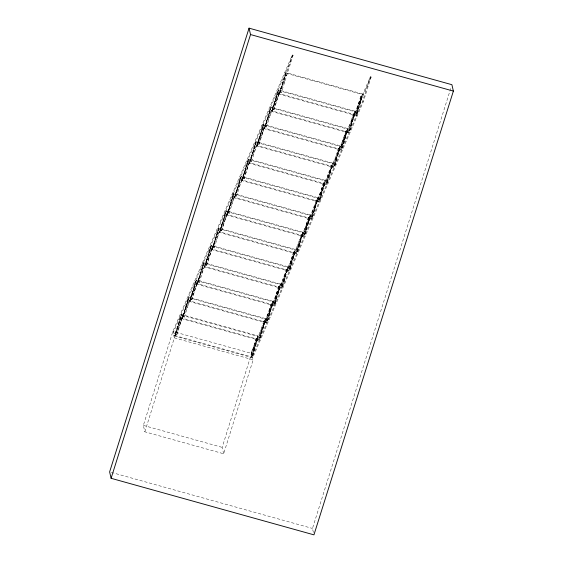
<?xml version="1.0" encoding="UTF-8"?>
<svg xmlns="http://www.w3.org/2000/svg" width="563" height="563" viewBox="0 0 563 563"><rect width="100%" height="100%" fill="white"/><g stroke="black" fill="none" stroke-linecap="round" stroke-linejoin="round"><path stroke-width="0.42" stroke-dasharray="2.81 2.11" d="M370.348 76.758L362.614 101.375L251.921 357.596L250.915 353.219L370.348 76.758L371.123 76.976L251.682 353.437L253.16 359.841L223.652 453.771L144.832 431.8L143.354 425.396L172.862 331.466L292.303 55.005L293.07 55.216L281.43 92.438L279.79 91.579L284.977 75.069L286.616 75.928L284.977 75.069M175.283 333.486L180.47 316.976L180.857 317.082L182.109 317.828L176.923 334.345L175.283 333.486L176.923 334.345M181.49 314.513L175.03 336.16L181.49 314.513L257.988 335.837L251.534 357.491L257.988 335.837M175.67 333.592L180.857 317.082M144.832 431.8L174.34 337.87L172.862 331.466L251.682 353.437M176.902 334.232L182.088 317.722M189.548 300.445L184.39 317.06L182.841 316.631L187.929 299.692L189.576 300.551L187.929 299.692M182.841 316.631L188.028 300.121M182.349 318.243L188.95 297.229L265.454 318.552L259.001 340.207L182.496 318.883L182.349 318.243L258.853 339.566L259.001 340.207M184.39 317.06L183.13 316.315L188.316 299.805M182.496 318.883L188.95 297.229M190.21 298.925L195.396 282.415L195.783 282.52L197.043 283.273L191.849 299.783L190.21 298.925L191.849 299.783M189.815 300.966L196.417 279.952L272.921 301.275L266.468 322.93L189.963 301.606L189.815 300.966L266.32 322.289L266.468 322.93M190.597 299.037L195.783 282.52M189.963 301.606L196.417 279.952M191.828 299.678L197.015 283.168M204.482 265.884L199.316 282.506L197.775 282.077L202.863 265.138L204.503 265.996L202.863 265.138M197.282 283.689L203.883 262.675L280.388 283.998L273.928 305.653L197.43 284.329L197.282 283.689L273.78 305.012L273.928 305.653M199.316 282.506L198.063 281.753L203.25 265.243M197.43 284.329L203.883 262.675M205.136 264.371L210.33 247.861L210.717 247.966L211.969 248.712L206.783 265.229L205.136 264.371L206.783 265.229M204.742 266.405L211.35 245.391L287.848 266.721L281.394 288.376L204.89 267.045L204.742 266.405L281.247 287.735L281.394 288.376M205.523 264.476L210.717 247.966M204.89 267.045L211.35 245.391M206.755 265.117L211.948 248.607M219.408 231.33L214.25 247.945L212.701 247.516L217.79 230.577L219.436 231.435L217.79 230.577M212.209 249.127L218.81 228.114L295.315 249.437L288.861 271.092L212.357 249.768L212.209 249.127L288.713 270.451L288.861 271.092M214.25 247.945L212.99 247.199L218.177 230.689M212.357 249.768L218.81 228.114M220.07 229.81L225.256 213.3L225.643 213.405L226.896 214.158L221.709 230.668L220.07 229.81L221.709 230.668M219.676 231.85L226.277 210.836L302.781 232.16L296.321 253.814L219.823 232.491L219.676 231.85L296.173 253.174L296.321 253.814M220.457 229.915L225.643 213.405M219.823 232.491L226.277 210.836M221.688 230.563L226.875 214.053M234.342 196.769L229.176 213.391L227.635 212.962L232.723 196.023L234.363 196.881L232.723 196.023M227.135 214.573L233.744 193.559L310.241 214.883L303.788 236.537L227.283 215.214L227.135 214.573L303.64 235.897L303.788 236.537M229.176 213.391L227.916 212.638L233.11 196.128M227.283 215.214L233.744 193.559M241.801 179.491L236.643 196.107L235.095 195.678L240.183 178.745L241.83 179.597L240.183 178.745M234.602 197.289L241.203 176.275L317.708 197.606L311.255 219.26L234.75 197.93L234.602 197.289L311.107 218.62L311.255 219.26M236.643 196.107L235.383 195.361L240.57 178.851M234.75 197.93L241.203 176.275M242.463 177.971L247.65 161.461L248.037 161.574L249.296 162.32L244.103 178.83L242.463 177.971L244.103 178.83M242.069 180.012L248.67 158.998L325.175 180.322L318.721 201.976L242.217 180.653L242.069 180.012L318.574 201.336L318.721 201.976M242.85 178.084L248.037 161.574M242.217 180.653L248.67 158.998M244.082 178.724L249.268 162.214M256.735 144.937L251.57 161.553L250.028 161.124L255.116 144.184L256.756 145.043L255.116 144.184M249.536 162.735L256.137 141.721L332.642 163.045L326.181 184.699L249.683 163.376L249.536 162.735L326.033 184.059L326.181 184.699M251.57 161.553L250.317 160.8L255.503 144.29M249.683 163.376L256.137 141.721M257.39 143.417L262.583 126.907L262.963 127.013L264.223 127.766L259.036 144.276L257.39 143.417L259.036 144.276M256.995 145.458L263.604 124.444L340.101 145.768L333.648 167.422L257.143 146.099L256.995 145.458L333.5 166.782L333.648 167.422M257.777 143.523L262.963 127.013M257.143 146.099L263.604 124.444M259.008 144.17L264.195 127.653M271.662 110.376L266.503 126.992L264.955 126.562L270.043 109.63L271.69 110.482L270.043 109.63M264.462 128.174L271.063 107.16L347.568 128.491L341.115 150.145L264.61 128.814L264.462 128.174L340.967 149.505L341.115 150.145M266.503 126.992L265.243 126.246L270.43 109.736M264.61 128.814L271.063 107.16M272.323 108.856L277.51 92.346L277.897 92.459L279.149 93.205L273.963 109.715L272.323 108.856L273.963 109.715M271.929 110.897L278.53 89.883L355.035 111.207L348.574 132.861L272.077 111.537L271.929 110.897L348.427 132.221L348.574 132.861M272.71 108.969L277.897 92.459M272.077 111.537L278.53 89.883M273.942 109.609L279.128 93.099M279.389 93.62L285.997 72.606L362.495 93.93L356.041 115.584L279.537 94.26L279.389 93.62L355.893 114.943L356.041 115.584M281.43 92.438L280.17 91.685L285.364 75.175M279.537 94.26L285.997 72.606M371.123 76.976L363.388 101.593L252.696 357.815L173.876 335.844L284.568 79.622L292.303 55.005M251.084 354.915L256.271 338.405L257.741 338.511L252.653 355.45L251.084 354.915L252.245 355.239L257.354 338.405M223.652 453.771L222.174 447.367L256.271 338.405M252.653 355.45L257.741 338.511M258.572 337.744L263.737 321.121L265.208 321.234L260.12 338.173L258.551 337.638L259.705 337.955L264.821 321.128M258.853 339.566L265.454 318.552M260.12 338.173L265.208 321.234M266.017 320.354L271.204 303.844L272.675 303.957L267.587 320.896L266.017 320.354L267.172 320.678L272.288 303.851M266.039 320.46L271.204 303.844M266.32 322.289L272.921 301.275M267.587 320.896L272.675 303.957M273.477 303.077L278.671 286.567L280.135 286.68L275.047 303.612L273.477 303.077L274.638 303.401L279.755 286.567M273.505 303.183L278.671 286.567M273.78 305.012L280.388 283.998M275.047 303.612L280.135 286.68M280.972 285.905L286.131 269.29L287.602 269.396L282.513 286.335L280.944 285.8L282.105 286.124L287.214 269.29M281.247 287.735L287.848 266.721M282.513 286.335L287.602 269.396M288.411 268.523L293.597 252.006L295.068 252.118L289.98 269.058L288.411 268.523L289.565 268.84L294.681 252.013M288.432 268.628L293.597 252.006M288.713 270.451L295.315 249.437M289.98 269.058L295.068 252.118M295.899 251.344L301.064 234.729L302.535 234.841L297.44 251.781L295.878 251.239L297.032 251.562L302.148 234.736M296.173 253.174L302.781 232.16M297.44 251.781L302.535 234.841M303.337 233.962L308.524 217.452L309.995 217.564L304.907 234.497L303.337 233.962L304.499 234.285L309.608 217.452M303.366 234.067L308.524 217.452M303.64 235.897L310.241 214.883M304.907 234.497L309.995 217.564M310.825 216.79L315.991 200.175L317.462 200.28L312.374 217.219L310.804 216.685L311.958 217.008L317.075 200.175M311.107 218.62L317.708 197.606M312.374 217.219L317.462 200.28M318.271 199.408L323.458 182.891L324.928 183.003L319.84 199.942L318.271 199.408L319.425 199.724L324.541 182.898M318.292 199.513L323.458 182.891M318.574 201.336L325.175 180.322M319.84 199.942L324.928 183.003M325.759 182.229L330.924 165.613L332.388 165.726L327.3 182.665L325.731 182.123L326.892 182.447L332.008 165.621M326.033 184.059L332.642 163.045M327.3 182.665L332.388 165.726M333.226 164.952L338.384 148.336L339.855 148.449L334.767 165.381L333.197 164.846L334.359 165.17L339.468 148.336M333.5 166.782L340.101 145.768M334.767 165.381L339.855 148.449M346.935 131.059L345.851 131.059L340.664 147.569L342.234 148.104L347.322 131.165L346.935 131.059L341.818 147.893L339.82 147.415M340.685 147.675L345.851 131.059M340.967 149.505L347.568 128.491M342.234 148.104L347.322 131.165M348.152 130.398L353.318 113.775L354.789 113.888L349.693 130.827L348.124 130.285L349.285 130.609L354.401 113.782M348.427 132.221L355.035 111.207M349.693 130.827L354.789 113.888M355.591 113.008L360.777 96.498L362.248 96.611L357.16 113.55L355.591 113.008L356.752 113.332L361.861 96.498M355.619 113.114L360.777 96.498M355.893 114.943L362.495 93.93M357.16 113.55L362.248 96.611M313.394 532.45L312.472 528.446L451.111 87.209M293.07 55.216L173.636 331.677L174.65 336.055L285.335 79.833L284.568 79.622M291.768 56.237L292.542 56.455M369.814 77.99L370.588 78.208M284.836 72.282L285.61 72.5M362.882 94.035L363.656 94.253M286.145 73.246L362.642 94.57M360.806 96.604L362.347 97.033M362.614 101.375L363.388 101.593M278.678 90.523L355.183 111.847M279.79 91.579L280.17 91.685M356.675 113.015L357.062 113.121M279.149 93.205L277.51 92.346M354.887 114.317L353.318 113.775M278.382 93.937L279.157 94.155M356.428 115.689L357.202 115.908M271.211 107.8L347.716 129.131M349.208 130.292L349.595 130.398M345.872 131.165L347.42 131.594M262.309 124.43L263.083 124.641M340.355 146.183L341.129 146.401M263.751 125.085L340.249 146.408M264.856 126.14L265.243 126.246M341.748 147.569L342.135 147.675M261.774 125.662L262.548 125.88M264.223 127.766L262.583 126.907M339.953 148.871L338.384 148.336M256.285 142.362L332.789 163.685M334.281 164.846L334.668 164.959M332.487 166.148L330.924 165.613M248.818 159.639L325.323 180.962M249.93 160.694L250.317 160.8M326.814 182.131L327.202 182.236M249.296 162.32L247.65 161.461M323.479 183.003L325.027 183.432M241.351 176.916L317.856 198.246M319.355 199.408L319.742 199.513M317.56 200.709L315.991 200.175M232.582 193.236L233.356 193.447M310.628 214.989L311.402 215.207M233.891 194.2L310.389 215.523M234.996 195.255L235.383 195.361M311.888 216.685L312.275 216.79M232.047 194.467L232.822 194.685M310.1 216.227L310.867 216.438M308.552 217.557L310.093 217.987M226.425 211.477L302.929 232.8M227.536 212.532L227.916 212.638M304.421 233.962L304.808 234.074M226.896 214.158L225.256 213.3M302.634 235.264L301.064 234.729M218.958 228.754L295.462 250.078M296.961 251.246L297.341 251.351M293.619 252.118L295.167 252.548M211.498 246.031L287.996 267.362M212.603 247.087L212.99 247.199M289.495 268.523L289.882 268.628M211.969 248.712L210.33 247.861M287.7 269.825L286.131 269.29M202.856 262.041L203.63 262.259M280.902 283.794L281.676 284.012M204.031 263.315L280.536 284.639M202.321 263.273L203.095 263.491M280.374 285.033L281.141 285.244M282.028 285.8L282.415 285.905M278.692 286.673L280.233 287.102M196.564 280.592L273.069 301.916M197.676 281.648L198.063 281.753M274.561 303.077L274.948 303.19M197.043 283.273L195.396 282.415M271.225 303.95L272.774 304.386M189.098 297.869L265.602 319.193M267.101 320.361L267.488 320.467M265.307 321.663L263.737 321.121M181.638 315.146L258.135 336.477M182.743 316.202L183.13 316.315M259.634 337.638L260.022 337.744M182.109 317.828L180.47 316.976M256.299 338.511L257.84 338.94M252.168 354.915L252.555 355.028M174.882 335.52L251.387 356.851M174.34 337.87L253.16 359.841M143.354 425.396L222.174 447.367M111.312 472.378L312.472 528.446"/><path stroke-width="0.84" d="M249.05 28.15L109.623 471.907L111.101 478.304L313.95 534.85L453.377 91.093L451.899 84.696L249.05 28.15L250.528 34.554L111.101 478.304M250.528 34.554L453.377 91.093"/></g></svg>
